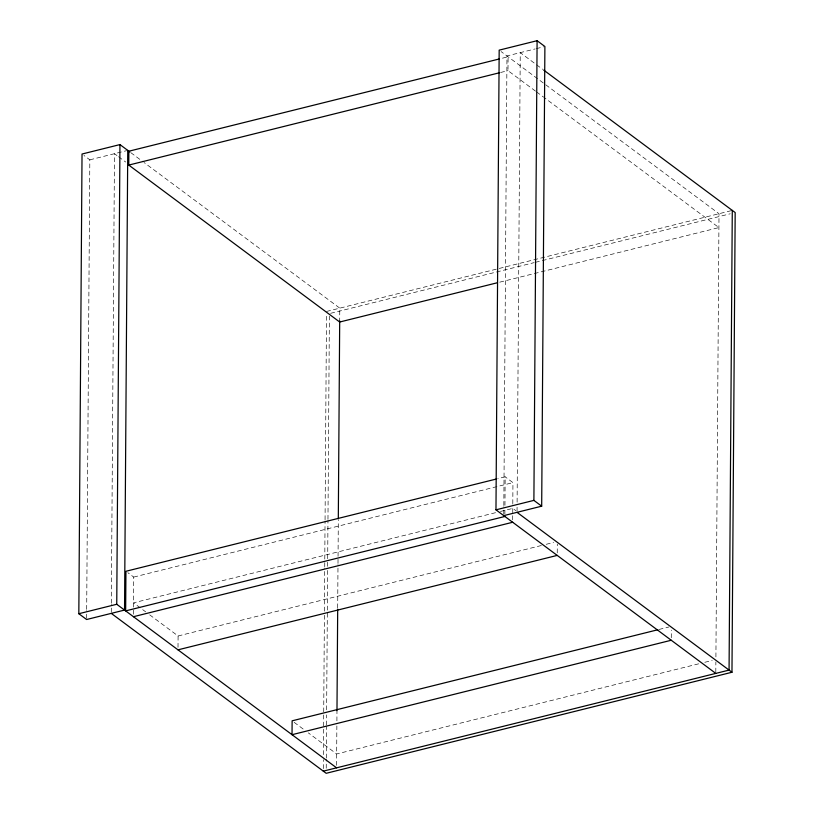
<?xml version="1.0" encoding="UTF-8"?>
<svg xmlns="http://www.w3.org/2000/svg" width="814" height="814" viewBox="0 0 814 814"><rect width="100%" height="100%" fill="white"/><g stroke="black" fill="none" stroke-linecap="round" stroke-linejoin="round"><path stroke-width="0.61" stroke-dasharray="4.07 3.05" d="M86.63 618.243L86.681 610.632M86.691 609.36L89.825 159.829L83.984 155.474M111.274 612.108L111.335 604.487M111.345 603.215L114.479 153.693L117.542 155.962M133.465 614.224L133.73 577.075L127.879 572.72M178.012 647.323L178.093 635.978L149.745 614.885M323.321 768.609L323.382 759.716M323.423 754.639L324.41 612.413M324.42 611.141L324.725 567.969M324.735 566.697L324.776 560.347M324.786 559.076L325.051 520.98M325.061 519.719L326.495 314.001M326.231 768.223L326.292 759.33M326.302 758.058L326.526 726.312M326.536 725.05L326.607 714.885M326.638 709.808L327.635 567.582M327.645 566.31L327.686 559.961M327.696 558.699L327.961 520.594M327.971 519.332L329.385 316.147M336.589 765.323L336.864 725.935M336.904 720.858L336.976 710.693M337.688 607.834L337.993 564.662M338.003 563.39L338.309 520.217M339.692 322.018L339.784 308.15L144.058 162.525M503.774 514.367L503.825 506.746M503.835 505.474L506.969 55.942L535.113 48.942M504.894 513.98L504.924 510.266M504.955 505.311L505.158 476.831L497.771 478.673M535.5 91.117L507.987 70.645L508.089 56.776L500.702 58.608M512.688 519.78L512.789 504.924M512.8 503.683L512.952 482.631L505.158 476.831M517.043 511.06L517.073 507.244M517.104 502.167L520.248 52.635L535.541 64.021M557.234 552.879L557.295 544.057M671.275 637.738L671.326 630.168M715.811 672.14L715.872 661.975M715.913 656.888L719.006 213.716L501.129 51.597M89.825 159.829L126.546 150.682M536.334 48.636L543.671 46.805M500.6 72.487L507.987 70.645M326.516 311.457L732.285 210.409M330.637 313.309L534.137 262.627M535.378 262.322L730.239 213.787M499.745 282.163L718.915 227.584L544.668 97.934M133.73 577.075L512.952 482.631M495.533 512.688L133.547 602.828L145.696 611.874M500.457 511.457L512.769 508.394L515.811 510.653M178.093 635.978L541.31 545.522M546.235 544.291L553.622 542.46M659.035 629.456L668.884 626.994M698.656 663.827L336.67 753.968L308.323 732.875M704.812 662.291L712.199 660.449M536.558 64.774L542.673 69.322M536.518 91.87L543.65 97.181M130.81 152.656L143.132 161.823M118.559 156.726L125.692 162.037M294.149 722.333L304.273 729.863"/><path stroke-width="1.22" d="M127.747 150.387L124.542 610.073L86.62 619.515L78.826 613.715L82.031 154.029L119.953 144.587L129.792 151.903M336.579 767.836L116.748 604.273L119.953 144.587M497.283 282.773L339.692 322.018L128.765 165.079L128.866 151.211L499.47 58.923M336.976 710.693L337.688 609.106M338.309 518.945L339.692 320.848M715.801 673.402L495.97 509.829L499.175 50.142L537.098 40.7L544.892 46.5L541.686 506.186L503.764 515.628M541.686 506.186L533.892 500.386L537.098 40.7M732.285 210.409L729.069 670.095L323.3 771.143M111.274 613.38L326.2 773.3L731.969 672.252L735.174 212.556L543.691 70.085M128.765 165.079L499.369 72.792M496.54 478.978L125.936 571.275L125.651 610.897L504.873 516.463M78.826 613.715L116.748 604.273M495.97 509.829L533.892 500.386M133.455 616.707L512.678 522.262M177.991 649.847L557.214 555.402M657.804 629.761L292.124 720.828L292.033 734.696L671.255 640.252M517.032 512.332L731.969 672.252"/></g></svg>
